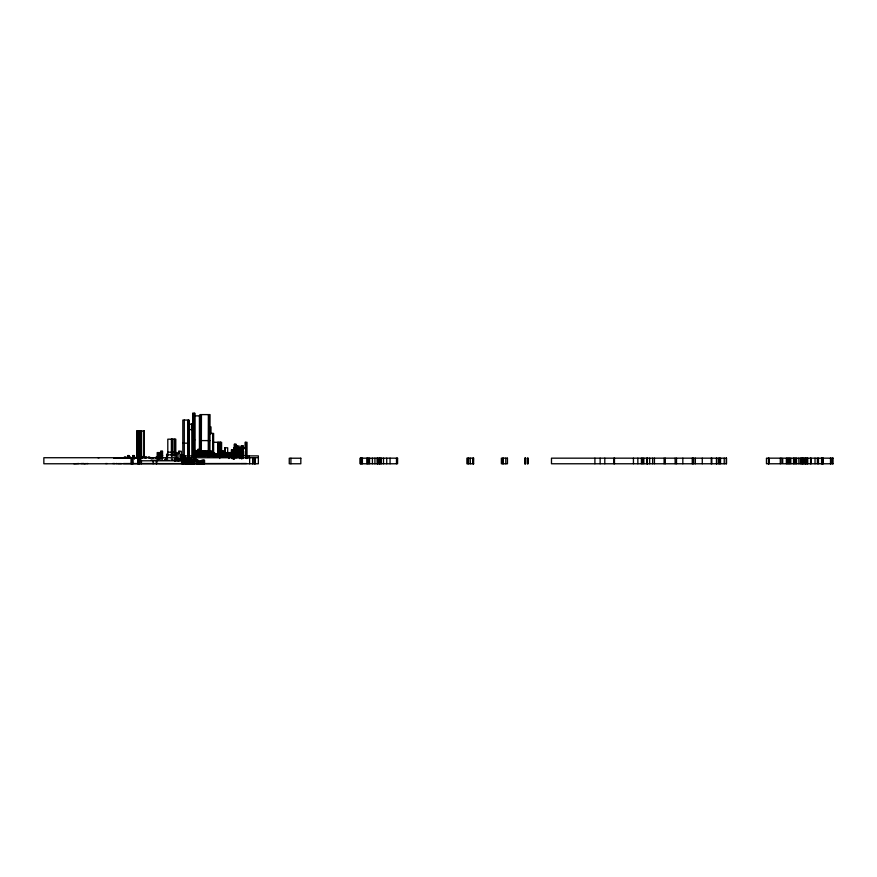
<?xml version="1.0" encoding="UTF-8"?>
<svg xmlns="http://www.w3.org/2000/svg" width="877" height="877" viewBox="0 0 877 877"><rect width="100%" height="100%" fill="white"/><g stroke="black" fill="none" stroke-linecap="round" stroke-linejoin="round"><path stroke-width="1.32" d="M194.047 415.873L200.855 415.873M188.084 424.161L193.576 424.161M208.847 426.891L210.995 426.891L210.995 433.72M187.733 429.62L192.863 429.62M209.197 433.435L213.615 433.435L213.615 455.13M192.863 439.947L194.771 439.947M200.011 440.594L210.041 440.594M213.023 442.293L221.607 442.293L221.607 456.478M182.833 443.17L188.917 443.17M234.258 447.796L233.655 447.796L233.655 456.193M242.008 447.796L237.711 447.796L237.711 450.46M245.823 447.796L242.37 447.796L242.249 458.518M197.632 449.397L200.493 449.397M194.047 450.603L198.081 450.603M201.326 451.282L203.004 451.282M223.043 451.282L221.486 451.282L221.486 456.478M235.211 451.282L237.36 451.348M245.352 451.282L245.352 456.27M167.803 452.181L171.98 452.181M172.221 452.181L175.795 452.181M161.006 452.587L157.191 452.587L157.191 457.553M161.839 452.587L161.839 458.803M201.326 452.587L199.539 452.587L199.539 456.314M205.503 452.587L203.475 452.587L203.596 456.314M207.29 452.587L207.772 456.314M210.151 452.587L209.197 452.587L209.197 455.075M210.875 452.587L212.3 452.587L212.3 455.075M212.782 452.587L214.218 452.587M218.625 456.928L218.625 452.664L220.533 452.587L220.533 456.314M221.848 452.587L223.876 452.587L223.876 455.075M228.415 455.13L228.415 452.587L225.192 452.587L225.192 455.075M232.701 452.587L228.886 452.587L229.007 458.518M195.122 452.664L197.029 452.664M206.939 452.664L207.893 452.664L207.893 455.13M219.228 452.664L220.894 452.664L220.894 455.13M228.415 452.664L226.979 452.664L226.979 455.13M232.109 452.664L230.794 452.664L230.794 455.13M232.942 452.664L234.608 452.664L234.608 458.835M179.018 453.025L176.518 453.025L176.518 459.734M239.509 453.124L240.934 453.124M208.364 454.056L209.68 454.056M210.392 454.056L212.19 454.056M220.412 454.056L221.607 454.056M231.276 454.056L226.617 454.056L226.496 456.928M234.729 454.056L237.119 454.056M167.803 454.187L166.608 454.187L166.608 458.649M174.008 454.187L176.036 454.209M207.06 454.187L210.633 454.187M213.495 454.187L216.838 454.187L216.838 456.928L216.718 454.187M218.274 454.187L219.338 454.187M221.256 454.187L230.202 454.187L230.202 456.928M166.608 454.812L176.628 454.812M180.574 454.812L183.194 454.812M232.23 454.889L233.896 454.889M239.859 454.889L242.249 454.889M161.478 455.437L162.673 455.437M201.809 455.437L202.642 455.437M209.197 455.437L210.272 455.437M210.875 455.437L213.144 455.437M216.126 455.437L216.838 455.437M223.394 455.437L225.071 455.437M227.45 455.437L228.765 455.437M231.517 455.437L232.471 455.437M232.822 455.437L234.137 455.437M244.99 455.437L246.185 455.437M230.443 455.897L184.861 455.897L184.861 458.518M240.813 455.897L242.962 455.897L242.962 458.518M244.99 455.897L258.353 455.897L258.353 463.769L43.85 463.769L43.85 457.728L176.869 457.739M133.205 456.347L134.521 456.347L134.521 458.814M141.679 456.61L143.587 456.61M139.169 456.731L141.679 456.731M143.466 456.731L146.448 456.731M240.221 456.665L241.537 456.665M124.381 456.895L126.047 456.895M129.029 456.939L130.465 456.939M136.669 456.983L140.364 456.983L140.364 430.991L136.669 430.991L136.669 458.298M148.114 456.939L149.671 456.939M156.117 456.939L157.421 456.939M180.805 456.939L184.269 456.939M137.503 457.323L142.633 457.323M180.805 457.728L257.399 457.728M98.016 457.805L99.09 457.805M118.768 457.849L120.675 457.849M122.594 457.827L123.668 457.827M125.334 457.849L126.759 457.849M152.061 457.849L153.135 457.849M161.478 457.849L162.673 457.849M118.176 458.035L120.324 458.035M122.473 458.035L123.898 458.035M129.149 458.035L131.057 458.035M135.836 458.035L138.336 458.035M139.169 458.035L141.318 458.035M141.559 458.035L142.874 458.035M144.782 458.035L146.207 458.035M148.838 458.035L150.745 458.035M152.17 458.035L153.848 458.035M155.514 458.035L156.468 458.035M183.907 458.035L184.861 458.035M189.279 458.035L190.232 458.035M113.758 458.167L126.88 458.167M166.137 458.211L167.211 458.211M528.097 458.222L527.505 458.222L527.505 463.769L528.097 463.769L527.976 458.222M833.15 458.167L782.69 458.167L782.69 463.769L833.15 463.769M174.6 458.737L176.036 458.737M171.147 459.186L172.692 459.186M179.018 459.186L181.407 459.186M181.999 459.186L183.315 459.186L183.315 463.769M185.343 459.186L186.889 459.186L186.889 463.769M190.353 459.186L192.019 459.186M138.818 459.395L140.967 459.395M157.301 459.395L159.691 459.395M164.58 459.395L166.97 459.395M192.973 459.395L194.288 459.395M151.458 460.272L153.727 460.272M156.95 460.272L154.319 460.326M182.482 460.272L185.814 460.272M186.889 460.272L188.204 460.272M195.845 460.272L197.15 460.272L197.15 463.769M201.567 460.272L203.957 460.272L203.957 463.769M150.745 460.326L152.061 460.326M156.83 460.326L158.266 460.326M160.765 460.326L162.673 460.326M165.413 460.326L169.36 460.326M172.1 460.326L174.128 460.326M178.656 460.326L179.971 460.326M181.649 460.326L183.315 460.326M190.594 460.326L188.917 460.326L188.917 463.769M202.521 460.326L204.549 460.326L204.549 463.769M199.781 461.149L198.465 461.149L198.465 463.769M200.252 461.149L202.159 461.149M183.315 461.477L182.953 463.769M189.037 461.477L185.814 461.477L185.814 459.186M190.232 461.477L191.548 461.477M191.899 461.477L193.093 461.477M197.983 461.477L204.188 461.477M78.93 463.527L73.909 463.769M80.958 463.549L84.049 463.505M85.968 463.549L84.291 463.769M86.68 463.549L87.875 463.549M105.646 463.549L107.202 463.549M112.804 463.505L114.832 463.549M116.148 463.505L116.981 463.505M117.814 463.593L121.519 463.593M123.427 463.549L158.496 463.505M158.858 463.593L240.101 463.505M240.693 463.505L246.547 463.505M473.69 463.769L466.893 463.769L466.893 458.167L473.69 458.167L473.58 463.769M833.029 458.167L833.029 463.769M832.196 458.167L832.196 463.769M830.64 458.167L830.64 463.769M830.53 458.167L830.53 463.769M823.251 458.167L823.251 463.769M822.889 458.167L822.889 463.769M822.297 458.167L822.297 463.769M822.056 458.167L822.056 463.769M821.574 458.167L821.574 463.769M818.471 458.167L818.471 463.769M817.397 458.167L817.397 463.769M815.018 458.167L815.018 463.769M811.082 458.167L811.082 463.769M810.6 458.167L810.6 463.769M807.739 458.167L807.739 463.769M807.026 458.167L807.026 463.769M806.906 458.167L806.906 463.769M805.59 458.167L805.59 463.769M805.47 458.167L805.47 463.769M804.275 458.167L804.275 463.769M803.562 458.167L803.562 463.769M802.367 458.167L802.367 463.769M802.126 458.167L802.126 463.769M801.775 458.167L801.775 463.769M800.46 458.167L800.46 463.769M798.794 458.167L798.914 463.769M796.524 458.167L796.524 463.769M795.329 458.167L795.329 463.769M794.255 458.167L794.255 463.769M793.542 458.167L793.542 463.769M790.802 458.167L790.802 463.769M789.486 458.167L789.486 463.769M788.412 458.167L788.412 463.769M787.338 458.167L787.338 463.769M786.384 458.167L786.384 463.769M780.3 458.167L780.3 463.769M768.844 458.167L768.844 463.769M768.723 458.167L768.723 463.769M768.493 458.167L768.493 463.769M726.375 458.167L726.375 463.769M724.227 458.167L724.227 463.769M720.532 458.167L720.532 463.769M719.217 458.167L719.217 463.769M718.976 458.167L718.976 463.769M716.706 458.167L716.706 463.769M716.476 458.167L716.476 463.769M711.817 458.167L711.817 463.769M711.225 458.167L711.225 463.769M702.28 458.167L702.28 463.769M695.351 458.167L695.351 463.769M693.685 458.167L693.685 463.769M692.852 458.167L692.852 463.769M692.26 458.167L692.26 463.769M682.832 458.167L682.832 463.769M676.507 458.167L676.507 463.769M675.071 458.167L675.191 463.769M665.292 458.167L665.292 463.769M664.097 458.167L664.097 463.769M654.439 458.167L654.439 463.769M652.641 458.167L652.641 463.769M649.66 458.167L649.66 463.769M647.401 458.167L647.401 463.769M647.16 458.167L647.16 463.769M646.919 458.167L646.919 463.769M643.817 458.167L643.817 463.769M642.622 458.167L642.622 463.769M641.427 458.167L641.427 463.769M637.853 458.167L637.853 463.769M633.435 458.167L633.435 463.769M614.47 458.167L614.47 463.769M613.878 458.167L613.878 463.769M604.801 458.167L604.801 463.769M600.153 458.167L600.153 463.769M594.902 458.167L594.902 463.769M527.735 458.222L527.735 463.769M525.235 458.222L525.235 463.769M524.994 458.222L524.994 463.769M505.788 458.167L505.788 463.769M503.277 458.167L503.277 463.769M502.806 458.167L502.806 463.769M473.218 458.167L473.218 463.769M473.098 458.167L473.098 463.769M470.236 458.167L470.357 463.769M468.559 458.167L468.559 463.769M467.847 458.167L467.847 463.769M396.503 458.167L396.503 463.769M390.068 458.167L390.068 463.769M386.724 458.167L386.724 463.769M383.501 458.167L383.501 463.769M381.352 458.167L381.352 463.769M380.158 458.167L380.158 463.769M379.807 458.167L379.807 463.769M379.566 458.167L379.566 463.769M378.009 458.167L378.009 463.769M377.779 458.167L377.779 463.769M377.055 458.167L377.176 463.769M374.917 458.167L374.917 463.769M372.407 458.167L372.407 463.769M369.546 458.167L369.546 463.769M368.23 458.167L368.23 463.769M367.759 458.167L367.759 463.769M366.794 458.167L366.794 463.769M362.387 458.167L362.387 463.769M361.784 458.167L361.784 463.769M361.072 458.167L361.072 463.769M360.48 458.167L360.48 463.769M290.923 458.222L290.923 463.769M255.251 457.728L255.251 463.769M254.9 457.728L254.9 463.769M254.659 457.728L254.659 463.769M252.982 457.728L252.982 463.769M252.631 457.728L252.631 463.769M249.649 457.728L249.649 463.769M249.287 455.897L249.287 458.518M247.018 457.06L247.018 442.293L245.111 442.293L245.111 449.002M246.897 455.897L246.897 458.518M246.667 455.897L246.667 458.518M245.713 442.293L245.823 458.441M243.324 447.796L243.324 458.441M243.203 458.441L243.203 446.02L241.054 446.02L240.934 457.114M243.082 446.02L242.962 448.75M242.721 446.02L242.721 458.518M242.129 455.897L242.129 458.518M241.537 453.672L241.537 449.89L233.063 449.89L232.942 458.835M241.537 454.889L241.537 458.693M241.416 446.02L241.416 458.693M240.813 453.124L240.813 457.114M240.101 449.89L240.101 453.672M240.101 454.889L240.101 457.432M239.859 458.518L239.859 455.897L231.868 455.897L231.868 458.518M239.739 449.89L239.739 457.114M239.509 447.796L239.509 457.114M239.388 449.89L239.388 458.518M239.147 450.12L239.147 446.02L236.757 446.02L236.878 457.695M239.026 447.796L239.026 453.672M238.193 447.796L238.193 456.193M237.831 449.89L237.831 456.193M237.481 446.02L237.481 450.12M237.119 446.02L237.119 457.695M236.406 449.89L236.406 455.075M236.286 451.282L236.286 455.02M236.045 450.756L236.045 444.244L234.258 444.244L234.258 450.756M236.045 451.348L236.165 457.695M235.924 454.056L235.924 457.695M235.803 444.244L235.803 456.478M235.573 447.796L235.573 455.02M234.97 454.056L234.97 456.478M234.608 444.244L234.608 450.756M234.499 449.89L234.499 452.411M234.499 452.664L234.378 458.835M234.016 449.89L234.137 452.411M233.896 452.664L233.896 458.835M233.545 452.664L233.545 458.835M233.304 449.89L233.304 458.835M232.701 456.314L232.822 449.89L231.396 449.89L231.396 452.411M232.58 449.89L232.58 458.441M232.35 449.89L232.35 456.193M232.23 449.89L232.23 456.193M231.988 452.587L232.109 455.13M231.988 455.897L231.988 458.518M231.868 449.89L231.868 452.411M231.627 452.587L231.627 456.314M231.396 452.587L231.396 455.075M231.155 452.587L231.155 457.695M230.914 452.587L230.914 455.075M229.84 454.056L229.84 456.928M229.599 452.587L229.599 455.075M229.248 452.587L229.248 456.928M229.127 452.587L229.127 455.075M228.173 452.587L228.173 455.13M227.812 452.587L227.812 455.075M227.691 454.45L227.691 447.796L224.83 447.796L224.83 454.45M227.34 452.664L227.34 456.369M226.737 454.187L226.737 456.928M226.145 454.187L226.266 456.928M225.784 452.587L225.784 455.075M225.542 452.587L225.422 456.928M224.95 447.796L224.95 454.45M223.514 454.187L223.514 456.928M223.164 456.928L223.164 450.997L219.107 450.997L219.107 456.314M222.922 450.997L222.922 454.823M222.802 451.282L222.802 456.27M222.561 450.997L222.561 454.823M221.366 450.997L221.366 454.823M221.015 450.997L221.136 454.823M220.653 450.997L220.653 453.552M220.774 454.056L220.774 456.478M220.533 442.293L220.533 451.688L220.302 442.293M220.302 452.587L220.412 456.478M220.182 452.587L220.182 455.075M219.699 455.897L219.699 458.518M219.228 442.293L219.338 453.552M218.746 452.587L218.746 456.928M218.384 454.187L218.384 456.928M218.154 442.293L218.154 457.06M217.913 442.293L217.913 457.06M216.476 454.187L216.476 456.928M215.764 454.187L215.764 456.928M215.643 454.187L215.643 456.928M215.523 454.187L215.523 456.928M214.81 454.187L214.931 456.928M214.569 456.928L214.569 452.664L212.19 452.664L212.19 455.13M213.736 454.187L213.736 456.928M213.374 452.664L213.495 456.928M212.662 433.435L212.662 453.212M212.541 452.664L212.541 456.369M211.587 456.106L211.587 450.997L209.68 450.997L209.68 456.106M211.467 452.587L211.467 455.075M211.116 452.587L211.116 455.075M210.633 450.997L210.633 456.106M210.272 426.891L210.272 433.72M209.921 455.075L210.041 414.602L200.011 414.602L200.011 450.131M209.8 452.587L209.8 455.075M209.439 452.587L209.439 456.928M209.088 414.602L209.088 454.22M208.726 454.187L208.726 456.928M208.364 414.602L208.244 456.928M207.531 456.106L207.531 450.997L196.437 450.997L196.437 456.106M205.865 450.997L205.865 456.106M205.624 450.997L205.624 456.106M205.382 450.997L205.382 456.314M205.262 452.587L205.262 456.314M205.032 450.997L205.032 456.106M204.79 450.997L204.911 456.314M204.67 452.587L204.67 456.314M204.429 450.997L204.549 453.552M204.308 450.997L204.308 453.552M204.188 450.997L204.067 456.314M204.067 460.326L204.188 463.769M203.957 450.997L203.957 453.552M203.837 452.587L203.837 456.314M203.716 461.477L203.837 463.769M203.596 461.477L203.475 463.769M203.354 461.477L203.354 463.769M203.113 461.477L203.113 463.769M203.004 450.997L203.004 456.27M202.762 450.997L202.762 456.27M202.642 451.282L202.642 456.27M202.642 461.477L202.642 463.769M202.401 450.997L202.401 456.106M202.521 461.477L202.401 463.769M202.28 451.282L202.28 456.27M202.159 461.477L202.039 463.769L201.929 461.477M201.929 451.282L201.929 456.27M201.688 461.477L201.688 463.769M201.567 450.997L201.567 456.106M201.567 461.477L201.567 463.769M201.447 414.602L201.326 456.27M201.447 461.477L201.326 463.769M200.976 414.602L200.976 451.502M200.976 452.587L201.085 456.314M201.085 461.477L200.976 463.769M200.855 450.997L200.855 456.106M200.734 461.477L200.734 463.769M200.614 414.602L200.614 450.131M200.614 461.477L200.614 463.769M200.493 414.602L200.373 456.314M200.252 463.505L200.131 461.477M199.539 461.477L199.539 463.769M199.419 415.873L199.419 455.93M198.947 461.477L198.947 463.769M198.827 449.397L198.827 455.93M198.706 450.997L198.706 456.106M198.345 463.769L198.345 460.326L193.455 460.326L193.455 463.769M198.103 461.477L198.103 463.769M197.873 460.326L197.873 463.769M197.753 450.997L197.753 456.106M197.632 460.326L197.632 463.769M197.511 460.326L197.511 463.769M197.27 450.997L197.27 456.106M197.27 460.326L197.391 463.769M197.029 460.272L197.029 463.769M196.678 452.664L196.678 456.369M196.437 460.326L196.437 463.769M196.316 452.664L196.316 456.369M196.196 460.326L196.196 463.769M196.075 452.664L196.075 456.369M195.955 452.664L195.955 456.369M195.724 456.106L195.724 450.997L193.927 450.997L193.817 459.756M195.724 457.739L195.724 461.357M195.483 457.739L195.483 461.357M194.891 450.997L194.891 459.756M194.771 451.863L194.771 413.231L192.863 413.231L192.743 456.939M194.771 455.744L194.771 459.756M194.65 413.231L194.65 456.106M194.65 457.739L194.65 461.357M194.409 455.744L194.409 460.151M194.288 460.326L194.168 463.769M193.817 460.326L193.927 463.769M193.696 460.326L193.696 463.769M193.455 455.744L193.455 459.756M193.214 459.395L193.214 463.769M192.973 413.231L192.973 456.939M192.973 463.769L192.973 460.326L191.548 460.326L191.548 463.769M192.743 460.326L192.743 463.769M192.622 460.326L192.622 463.769M192.381 460.326L192.381 463.769M192.26 424.161L192.26 429.62M192.019 424.161L192.019 429.62M192.14 461.477L192.14 463.769M191.789 424.161L191.899 456.939M191.789 460.326L191.899 463.769M191.548 424.161L191.548 429.62M191.307 461.477L191.307 463.769M191.186 461.477L191.065 463.769M190.945 461.477L190.945 463.769L190.715 463.253M190.715 457.739L190.715 461.357M190.594 459.186L190.594 463.769M190.353 457.739L190.353 463.769M190.232 457.739L190.232 460.151M190.232 460.326L190.232 463.769M189.991 460.326L190.112 463.769M189.87 460.326L189.87 463.769M189.52 460.326L189.52 463.769M189.279 460.326L189.279 463.769M189.158 457.739L189.037 463.769M188.917 456.939L188.917 420.061L182.833 420.061L182.833 457.334M188.687 420.061L188.687 456.939M188.796 457.739L188.796 461.357M188.566 420.061L188.566 456.939M188.445 461.477L188.445 463.769M188.204 456.939L188.204 420.061L187.963 456.939M188.204 457.739L188.204 461.357M188.204 463.385L188.084 461.477M187.733 461.477L187.733 463.769M187.492 461.477L187.492 463.769M187.25 461.477L187.371 463.769M187.13 460.272L187.13 463.769M186.768 461.477L186.768 463.769M186.417 459.186L186.297 463.769M186.056 461.477L185.935 463.769M185.705 463.769L185.584 460.326L184.148 460.326L184.269 463.769M185.464 460.326L185.343 463.253M185.222 455.897L185.222 458.518M185.102 455.897L185.102 458.518M184.269 420.061L184.269 458.616M183.677 460.272L183.677 463.769M183.074 460.326L183.074 463.769M182.712 463.769L182.712 460.787L139.892 460.787L139.892 463.769M182.12 460.787L182.241 463.769M181.999 460.787L181.999 463.769M181.528 454.812L181.528 458.649M181.287 461.258L181.287 451.238L178.656 451.238L178.656 453.749M181.166 454.812L181.166 458.649M179.018 451.238L179.018 461.083M178.305 461.083L178.305 458.397L175.444 458.397L175.444 461.083M178.064 458.397L178.064 461.083M176.99 453.025L176.99 459.734M175.915 458.397L175.915 461.083M175.795 456.04L175.795 439.18L167.803 439.18L167.803 456.04M174.961 439.18L174.961 456.04M174.72 458.737L174.6 461.258M174.008 439.18L174.008 456.04M172.221 439.18L172.221 456.04M171.98 439.18L171.98 456.04M171.388 439.18L171.388 456.04M166.97 454.812L166.97 458.649M162.552 458.759L162.552 451.238L160.644 451.238L160.644 458.759M162.201 451.238L162.201 458.759M161.006 451.238L161.006 458.759M159.099 452.587L159.099 458.803M158.737 452.587L158.737 458.803M158.375 452.587L158.375 458.803M158.024 452.587L158.024 458.803M157.904 452.587L157.904 458.803M156.83 460.787L156.709 463.769M156.347 460.787L156.347 463.769M153.135 460.787L153.135 463.769M144.058 430.991L144.058 456.939M141.559 430.991L141.559 456.939M141.438 460.787L141.438 463.769M141.197 430.991L141.197 456.939M139.531 430.991L139.531 456.939M139.29 463.769L139.29 458.222L131.057 458.222L131.057 463.769M138.818 430.991L138.818 456.939M138.698 430.991L138.698 456.939M138.336 430.991L138.336 456.939M138.215 430.991L138.215 456.939M138.215 458.222L138.095 463.769M137.974 458.222L137.974 463.769M136.911 430.991L136.911 458.298M134.4 458.814L134.28 455.569L132.734 455.569L132.734 458.298M133.808 455.569L133.808 458.298M133.205 455.569L133.205 458.298M133.085 455.569L133.085 463.769M132.372 458.222L132.372 463.769M131.78 458.222L131.78 463.769M129.029 458.298L129.029 455.569L127.724 455.569L127.724 458.298M128.787 455.569L128.787 458.298M127.954 455.569L127.954 458.298M144.299 430.991L140.846 430.991L140.846 456.939L144.299 456.983L144.299 430.991M300.822 458.222L289.257 458.222L289.257 463.769L300.822 463.769L300.822 458.222M397.577 458.167L360.118 458.167L360.118 463.769L397.577 463.769L397.577 458.167M507.454 458.167L501.37 458.167L501.37 463.769L507.454 463.769L507.454 458.167M525.707 458.222L524.753 458.222L524.753 463.769L525.707 463.769L525.707 458.222M726.496 458.167L551.48 458.167L551.48 463.769L726.496 463.769L726.496 458.167M781.846 458.167L766.465 458.167L766.465 463.769L781.846 463.769L781.846 458.167M181.758 458.649L181.758 454.812L181.649 458.649"/></g></svg>
